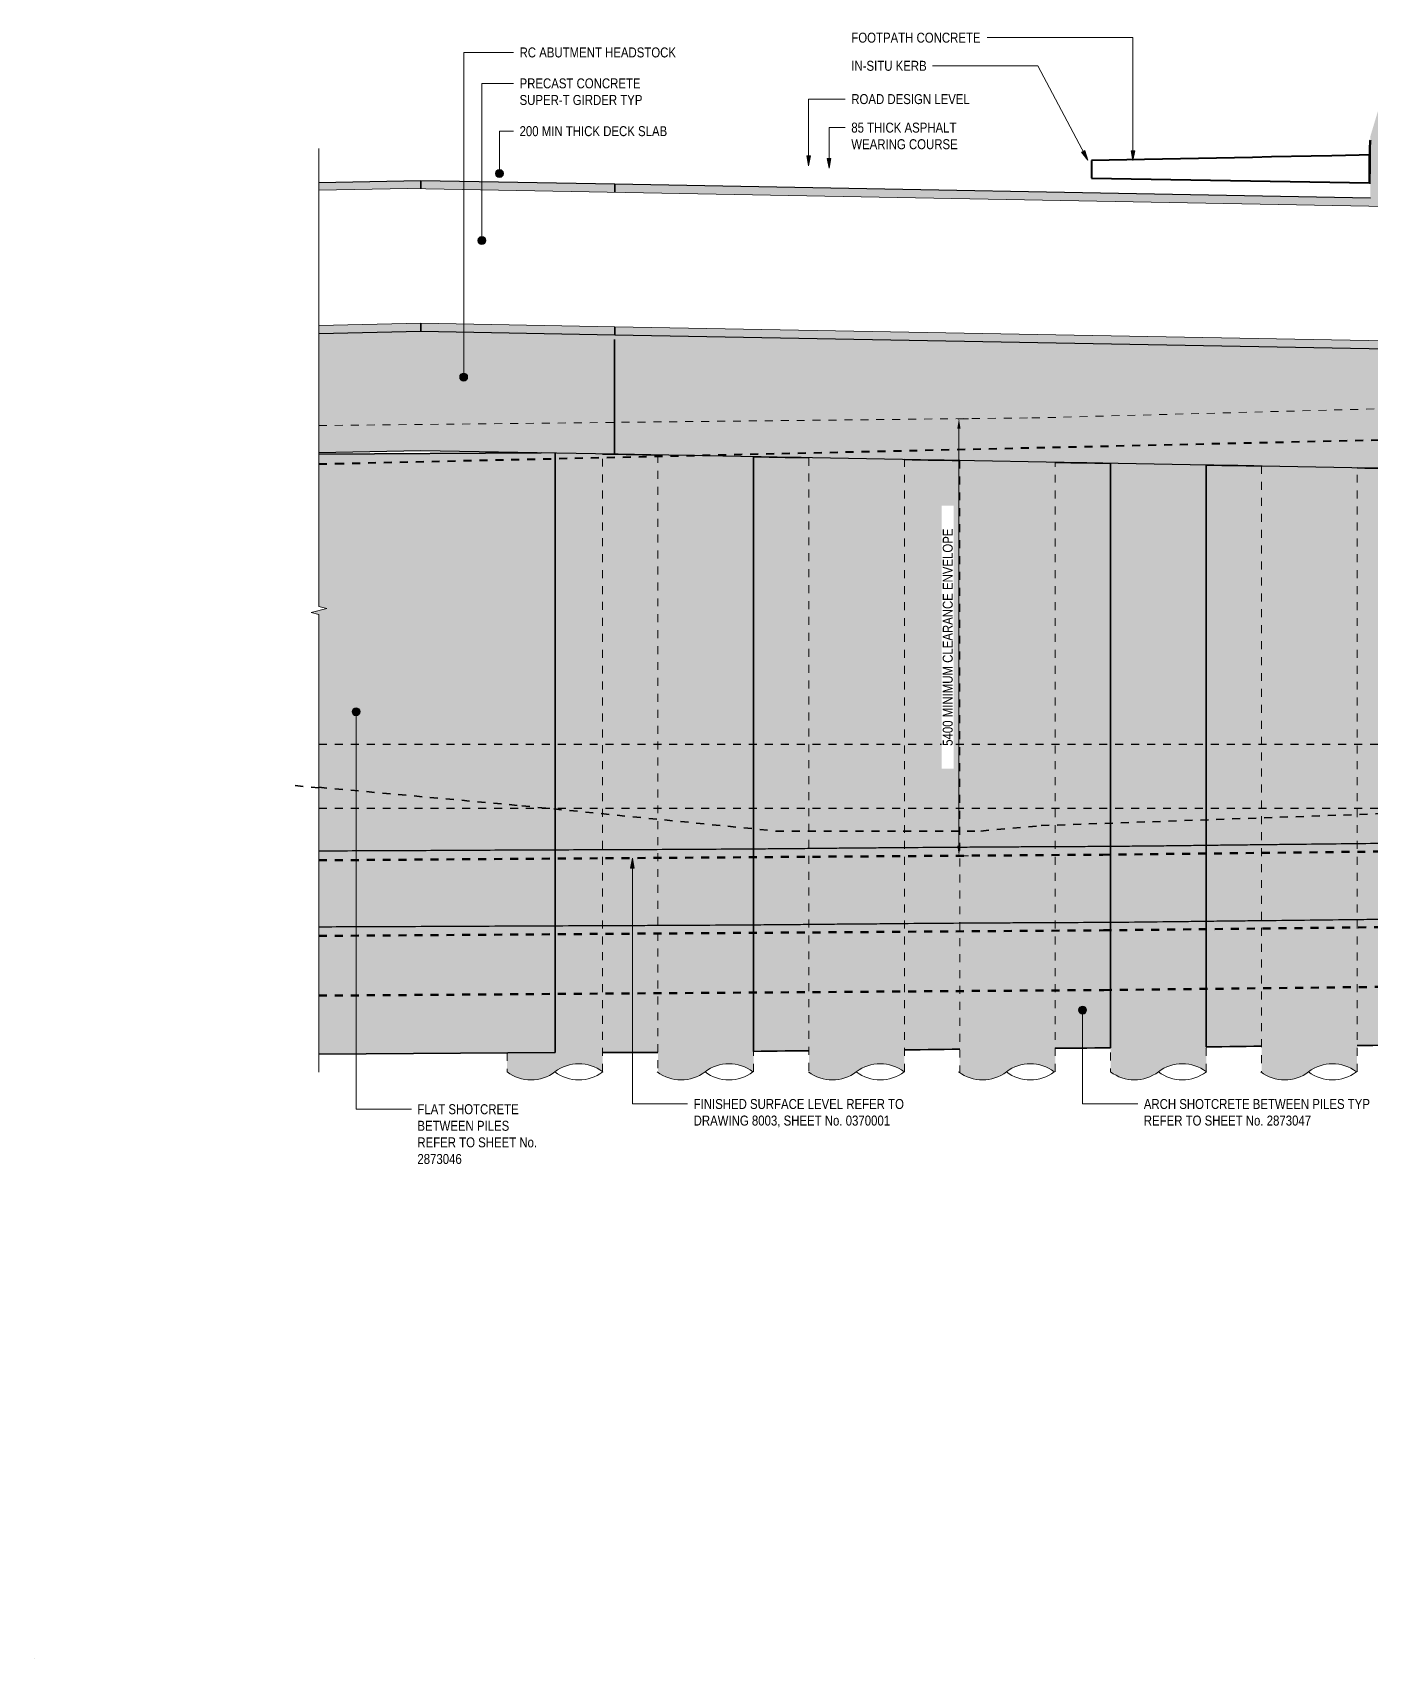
# Model space of a CAD drawing. Header units: metres. Extents: x 0.7 to 65.6, y 3.4 to 27.5.
# Drawn here: x 0.69 to 17.49, y 3.38 to 23.81 of the extents above; entities that cross this region are included whole.
import ezdxf

# ---------------------------------------------------------------- set-up
doc = ezdxf.new("R2010")
doc.units = ezdxf.units.M
for name, pattern in [('Dash dot', [0.015875, 0.00635, -0.004763, 0, -0.004763]), ('Hidden-Locality Plan', [0.0046, 0.003, -0.0016]), ('JacobsDash', [0.0045, 0.003, -0.0015])]:
    doc.linetypes.add(name, pattern=pattern)
doc.layers.get('Defpoints').update_dxf_attribs({"color": 41})
for name, color, linetype, lineweight in [('A-ANNO-DIMS', 7, 'Continuous', 9), ('A-DETL', 7, 'Continuous', 13), ('A-DETL-GENF', 7, 'Continuous', 9), ('A-FLOR', 7, 'Continuous', 50), ('A-GENM', 7, 'Continuous', 35), ('C-TOPO', 7, 'Continuous', 9), ('G-ANNO-TEXT', 7, 'Continuous', 9), ('S-BEAM', 7, 'Continuous', 50), ('S-FNDN', 7, 'Continuous', 50)]:
    doc.layers.add(name, color=color, linetype=linetype, lineweight=lineweight)
doc.styles.add('Arial Narrow', font='ARIALN.TTF', dxfattribs={"height": 0.0035})
doc.styles.add('Arial Narrow_1', font='ARIALN.TTF', dxfattribs={"height": 0.005})
doc.styles.add('Arial Narrow_2', font='ARIALN.TTF', dxfattribs={"height": 0.125})
doc.dimstyles.new('Dimension_Standard_O__mm_', dxfattribs={"dimscale": 0.3048, "dimtxt": 0.127929, "dimasz": 0.410105, "dimexe": 0.393701, "dimexo": 0.246063, "dimgap": 0.246063, "dimtad": 1, "dimdec": 0, "dimlfac": 1000, "dimzin": 0, "dimdsep": 46, "dimtxsty": 'Arial Narrow_2', "dimsah": 1, "dimcen": 0.09, "dimaunit": 1, "dimadec": 4, "dimazin": 0, "dimtfac": 1, "dimtdec": 4, "dimtix": 1, "dimtmove": 0, "dimatfit": 3, "dimfxl": 1, "dimtvp": 1, "dimtfill": 1, "dimtolj": 1, "dimtzin": 0, "dimlwd": 18, "dimlwe": 18, "dimarcsym": 2})

# ---------------------------------------------------------------- blocks, each defined once
blk = doc.blocks.new('Top of Pavement - RL A - Top of Pavement - RL A-68818558-DRG 2873024 - SECTION 2')
at = {"layer": 'A-GENM', "lineweight": 25, "true_color": 0xe8e8e8}
h = blk.add_hatch(color=254, dxfattribs=at)
h.paths.add_polyline_path([(-1105.599, 12.694), (-1105.027, 12.703), (-1105.027, 13.652), (-1105.599, 13.644), (-1105.599, 12.993)])
h.paths.add_polyline_path([(-1095.541, 13.085), (-1095.385, 13.089), (-1093.588, 13.138), (-1093.588, 13.888), (-1095.181, 13.844), (-1095.541, 13.836), (-1095.541, 13.089)])
for points in [[(-1095.541, 13.08), (-1095.38, 13.084), (-1093.931, 13.121), (-1093.588, 13.129), (-1093.588, 13.138), (-1095.541, 13.085), (-1095.541, 13.082)], [(-1095.541, 12.875), (-1095.47, 12.876), (-1094.688, 12.896), (-1093.741, 12.92), (-1093.588, 12.924), (-1093.588, 13.129), (-1095.541, 13.08), (-1095.541, 12.876)]]:
    blk.add_hatch(color=254, dxfattribs=at).paths.add_polyline_path(points)
h = blk.add_hatch(color=254, dxfattribs=at)
edge = h.paths.add_edge_path()
edge.add_line((-1105.027, 12.639), (-1105.027, 12.703))
edge.add_line((-1105.027, 12.703), (-1105.599, 12.694))
edge.add_line((-1105.599, 12.694), (-1105.599, 12.637))
edge.add_line((-1105.599, 12.637), (-1105.599, 12.631))
h.paths.add_polyline_path([(-1095.541, 12.83), (-1095.027, 12.842), (-1095.026, 12.849), (-1095.025, 12.849), (-1095.003, 12.859), (-1094.299, 12.877), (-1094.266, 12.877), (-1094.13, 12.882), (-1093.93, 12.886), (-1093.781, 12.888), (-1093.682, 12.889), (-1093.593, 12.887), (-1093.588, 12.887), (-1093.588, 12.924), (-1095.541, 12.874), (-1095.541, 12.83)])
at = {"layer": 'A-GENM', "color": 253, "lineweight": 25, "true_color": 0xa3a3a3}
for points, knots in [([(-1093.588, 13.888), (-1093.597, 13.887), (-1093.688, 13.885), (-1093.862, 13.88), (-1094.109, 13.873), (-1094.356, 13.867), (-1094.603, 13.86), (-1094.85, 13.853), (-1095.179, 13.844), (-1095.509, 13.836), (-1095.838, 13.828), (-1096.085, 13.823), (-1096.332, 13.817), (-1096.579, 13.812), (-1096.826, 13.807), (-1097.156, 13.8), (-1097.568, 13.791), (-1098.062, 13.78), (-1098.473, 13.771), (-1098.803, 13.764), (-1099.05, 13.759), (-1099.297, 13.753), (-1099.544, 13.748), (-1099.791, 13.742), (-1100.121, 13.735), (-1100.532, 13.727), (-1100.944, 13.719), (-1101.274, 13.714), (-1101.521, 13.71), (-1101.768, 13.706), (-1102.015, 13.702), (-1102.262, 13.698), (-1102.592, 13.692), (-1103.003, 13.686), (-1103.415, 13.679), (-1103.745, 13.673), (-1103.992, 13.669), (-1104.239, 13.665), (-1104.486, 13.661), (-1104.733, 13.657), (-1105.063, 13.651), (-1105.392, 13.647), (-1105.722, 13.642), (-1105.969, 13.639), (-1106.216, 13.636), (-1106.463, 13.633), (-1106.71, 13.631), (-1107.04, 13.627), (-1107.452, 13.622), (-1107.946, 13.617), (-1108.358, 13.612), (-1108.687, 13.609), (-1108.934, 13.606), (-1109.181, 13.603), (-1109.428, 13.6), (-1109.676, 13.597), (-1109.923, 13.594), (-1110.17, 13.592), (-1110.417, 13.589), (-1110.664, 13.587), (-1110.911, 13.586), (-1111.158, 13.584), (-1111.406, 13.583), (-1111.653, 13.582), (-1111.9, 13.581), (-1112.147, 13.579), (-1112.476, 13.577), (-1112.888, 13.574), (-1113.3, 13.571), (-1113.63, 13.568), (-1113.877, 13.566), (-1114.124, 13.564), (-1114.371, 13.561), (-1114.618, 13.559), (-1114.865, 13.557), (-1115.112, 13.555), (-1115.442, 13.553), (-1115.854, 13.55), (-1116.266, 13.548), (-1116.595, 13.547), (-1116.842, 13.546), (-1117.09, 13.545), (-1117.419, 13.544), (-1117.831, 13.542), (-1118.325, 13.54), (-1118.819, 13.537), (-1119.314, 13.535), (-1119.808, 13.533), (-1120.215, 13.531), (-1120.458, 13.531), (-1120.535, 13.53)], [0.2889324, 0.2889324, 0.2889324, 0.2889324, 0.2891156, 0.2908163, 0.292517, 0.2942177, 0.2959184, 0.297619, 0.2993197, 0.3027211, 0.3044218, 0.3061224, 0.3078231, 0.3095238, 0.3112245, 0.3129252, 0.3163265, 0.3197279, 0.3231293, 0.3248299, 0.3265306, 0.3282313, 0.329932, 0.3316327, 0.3333333, 0.3367347, 0.3401361, 0.3418367, 0.3435374, 0.3452381, 0.3469388, 0.3486395, 0.3503401, 0.3537415, 0.3571429, 0.3588435, 0.3605442, 0.3622449, 0.3639456, 0.3656463, 0.3673469, 0.3707483, 0.372449, 0.3741497, 0.3758503, 0.377551, 0.3792517, 0.3809524, 0.3843537, 0.3877551, 0.3911565, 0.3928571, 0.3945578, 0.3962585, 0.3979592, 0.3996599, 0.4013605, 0.4030612, 0.4047619, 0.4064626, 0.4081633, 0.4098639, 0.4115646, 0.4132653, 0.414966, 0.4166667, 0.4183673, 0.4217687, 0.4251701, 0.4268707, 0.4285714, 0.4302721, 0.4319728, 0.4336735, 0.4353741, 0.4370748, 0.4387755, 0.4421769, 0.4455782, 0.4472789, 0.4489796, 0.4506803, 0.452381, 0.4557823, 0.4591837, 0.462585, 0.4659864, 0.4693878, 0.4727891, 0.474392, 0.474392, 0.474392, 0.474392]), ([(-1096.358, 13.067), (-1096.277, 13.069), (-1096.115, 13.072), (-1095.791, 13.079), (-1095.547, 13.085), (-1095.385, 13.089)], [0.04166667, 0.04166667, 0.04166667, 0.04166667, 0.046875, 0.05208333, 0.0625, 0.0625, 0.0625, 0.0625]), ([(-1095.385, 13.089), (-1095.223, 13.093), (-1094.98, 13.099), (-1094.656, 13.109), (-1094.413, 13.115), (-1094.169, 13.122), (-1093.895, 13.129), (-1093.701, 13.134), (-1093.588, 13.138)], [0.0625, 0.0625, 0.0625, 0.0625, 0.07291667, 0.078125, 0.08333333, 0.08854167, 0.09375, 0.10099852, 0.10099852, 0.10099852, 0.10099852]), ([(-1098.064, 13.03), (-1097.819, 13.035), (-1097.413, 13.044), (-1096.925, 13.055), (-1096.601, 13.062), (-1096.439, 13.065), (-1096.358, 13.067)], [0.0051389, 0.0051389, 0.0051389, 0.0051389, 0.02083333, 0.03125, 0.03645833, 0.04166667, 0.04166667, 0.04166667, 0.04166667]), ([(-1108.158, 12.664), (-1107.969, 12.667), (-1107.684, 12.67), (-1107.305, 12.674), (-1107.02, 12.677), (-1106.736, 12.68), (-1106.452, 12.684), (-1106.167, 12.687), (-1105.788, 12.691), (-1105.409, 12.697), (-1105.029, 12.702), (-1104.84, 12.705), (-1104.745, 12.707)], [0.92857143, 0.92857143, 0.92857143, 0.92857143, 0.93452381, 0.9375, 0.94047619, 0.94345238, 0.94642857, 0.94940476, 0.95238095, 0.95833333, 0.96130952, 0.96428571, 0.96428571, 0.96428571, 0.96428571]), ([(-1104.745, 12.707), (-1104.65, 12.708), (-1104.46, 12.711), (-1104.176, 12.716), (-1103.892, 12.721), (-1103.607, 12.726), (-1103.323, 12.73), (-1102.943, 12.737), (-1102.28, 12.748), (-1101.711, 12.757), (-1101.332, 12.763)], [0.96428571, 0.96428571, 0.96428571, 0.96428571, 0.9672619, 0.9702381, 0.97321429, 0.97619048, 0.97916667, 0.98214286, 0.98809524, 1, 1, 1, 1]), ([(-1120.535, 12.58), (-1120.392, 12.581), (-1120.059, 12.582), (-1119.727, 12.583), (-1119.537, 12.584)], [0.79908141, 0.79908141, 0.79908141, 0.79908141, 0.80357143, 0.80952381, 0.80952381, 0.80952381, 0.80952381]), ([(-1119.537, 12.584), (-1119.347, 12.585), (-1118.968, 12.587), (-1118.399, 12.589), (-1117.83, 12.592), (-1117.356, 12.594), (-1116.977, 12.595), (-1116.692, 12.596), (-1116.408, 12.598), (-1116.218, 12.599), (-1116.123, 12.599)], [0.80952381, 0.80952381, 0.80952381, 0.80952381, 0.81547619, 0.82142857, 0.82738095, 0.83333333, 0.83630952, 0.83928571, 0.8422619, 0.8452381, 0.8452381, 0.8452381, 0.8452381]), ([(-1114.986, 12.606), (-1114.891, 12.607), (-1114.701, 12.608), (-1114.417, 12.611), (-1114.132, 12.614), (-1113.848, 12.616), (-1113.563, 12.618), (-1113.184, 12.622), (-1112.71, 12.626), (-1112.236, 12.629), (-1111.856, 12.631), (-1111.572, 12.633), (-1111.287, 12.634), (-1110.908, 12.636), (-1110.624, 12.637), (-1110.434, 12.639)], [0.85714286, 0.85714286, 0.85714286, 0.85714286, 0.86011905, 0.86309524, 0.86607143, 0.86904762, 0.87202381, 0.875, 0.88095238, 0.88690476, 0.88988095, 0.89285714, 0.89583333, 0.89880952, 0.9047619, 0.9047619, 0.9047619, 0.9047619]), ([(-1110.434, 12.639), (-1110.244, 12.64), (-1109.96, 12.644), (-1109.581, 12.648), (-1109.296, 12.652), (-1109.012, 12.655), (-1108.632, 12.659), (-1108.348, 12.662), (-1108.158, 12.664)], [0.9047619, 0.9047619, 0.9047619, 0.9047619, 0.91071429, 0.91369048, 0.91666667, 0.91964286, 0.92261905, 0.92857143, 0.92857143, 0.92857143, 0.92857143])]:
    blk.add_open_spline(points, degree=3, knots=knots, dxfattribs=at)
for points in [[(-1095.797, 13.074), (-1095.728, 13.076), (-1095.588, 13.079), (-1095.449, 13.082), (-1095.38, 13.084)], [(-1095.38, 13.084), (-1095.24, 13.087), (-1095.101, 13.09), (-1094.962, 13.094)], [(-1094.962, 13.094), (-1094.823, 13.098), (-1094.544, 13.105), (-1094.127, 13.116), (-1093.848, 13.123), (-1093.709, 13.126)], [(-1093.709, 13.126), (-1093.669, 13.127), (-1093.628, 13.128), (-1093.588, 13.129)], [(-1100.322, 12.846), (-1100.21, 12.856), (-1100.098, 12.866), (-1099.985, 12.876)], [(-1099.985, 12.876), (-1099.873, 12.885), (-1099.761, 12.895), (-1099.649, 12.905)], [(-1099.649, 12.905), (-1099.537, 12.915), (-1099.313, 12.935), (-1098.976, 12.965), (-1098.64, 12.995), (-1098.416, 13.015), (-1098.304, 13.025)], [(-1098.304, 13.025), (-1098.186, 13.027), (-1098.068, 13.03), (-1097.95, 13.032)], [(-1098.304, 13.025), (-1098.237, 13.026), (-1098.17, 13.028), (-1098.104, 13.029)], [(-1097.886, 13.033), (-1097.854, 13.034), (-1097.823, 13.034), (-1097.791, 13.035)], [(-1097.781, 13.035), (-1097.677, 13.037), (-1097.573, 13.039), (-1097.468, 13.041)], [(-1097.468, 13.041), (-1097.329, 13.044), (-1097.05, 13.05), (-1096.633, 13.058), (-1096.354, 13.064), (-1096.215, 13.066)], [(-1096.215, 13.066), (-1096.076, 13.069), (-1095.936, 13.072), (-1095.797, 13.074)], [(-1095.47, 12.876), (-1095.61, 12.873), (-1095.75, 12.87), (-1095.889, 12.867)], [(-1095.052, 12.886), (-1095.191, 12.883), (-1095.331, 12.879), (-1095.47, 12.876)], [(-1093.796, 12.919), (-1093.936, 12.915), (-1094.215, 12.908), (-1094.633, 12.897), (-1094.912, 12.89), (-1095.052, 12.886)], [(-1093.588, 12.924), (-1093.657, 12.922), (-1093.727, 12.921), (-1093.796, 12.919)], [(-1101.332, 12.763), (-1101.219, 12.772), (-1101.107, 12.781), (-1100.995, 12.79)], [(-1100.913, 12.769), (-1101.052, 12.767), (-1101.192, 12.765), (-1101.332, 12.763)], [(-1100.995, 12.79), (-1100.883, 12.799), (-1100.771, 12.808), (-1100.658, 12.818)], [(-1100.494, 12.776), (-1100.634, 12.774), (-1100.773, 12.771), (-1100.913, 12.769)], [(-1100.658, 12.818), (-1100.546, 12.827), (-1100.434, 12.837), (-1100.322, 12.846)], [(-1100.075, 12.784), (-1100.215, 12.781), (-1100.355, 12.779), (-1100.494, 12.776)], [(-1099.657, 12.792), (-1099.796, 12.789), (-1099.936, 12.787), (-1100.075, 12.784)], [(-1099.238, 12.801), (-1099.378, 12.798), (-1099.517, 12.795), (-1099.657, 12.792)], [(-1097.982, 12.826), (-1098.122, 12.823), (-1098.401, 12.817), (-1098.82, 12.809), (-1099.099, 12.803), (-1099.238, 12.801)], [(-1097.564, 12.834), (-1097.703, 12.831), (-1097.843, 12.828), (-1097.982, 12.826)], [(-1097.145, 12.842), (-1097.285, 12.84), (-1097.424, 12.837), (-1097.564, 12.834)], [(-1095.889, 12.867), (-1096.029, 12.864), (-1096.308, 12.859), (-1096.726, 12.851), (-1097.005, 12.845), (-1097.145, 12.842)], [(-1116.123, 12.599), (-1115.934, 12.6), (-1115.554, 12.602), (-1115.175, 12.605), (-1114.986, 12.606)]]:
    blk.add_open_spline(points, degree=3, dxfattribs=at)
blk = doc.blocks.new('T2DPAA-T2D-C3S-RS-M3D-100334_rvt-1-DRG 2873024 - SECTION 2')
at = {"layer": 'A-GENM', "color": 253, "lineweight": 25, "true_color": 0xa3a3a3}
blk.add_blockref('Top of Pavement - RL A - Top of Pavement - RL A-68818558-DRG 2873024 - SECTION 2', (0, 0), dxfattribs=at)
blk = doc.blocks.new('01_SFO_FRP_Pile_CastInPlace_CS_BR08 - CAST-IN-PLACE PILE - 1200-9305886-DRG 2873024 - SECTION 2')
at = {"layer": 'S-FNDN', "linetype": 'JacobsDash', "lineweight": 18, "true_color": 0xc0c0c0}
h = blk.add_hatch(color=9, dxfattribs=at)
h.paths.add_polyline_path([(-1117.908, 10.659), (-1117.836, 10.659), (-1117.766, 10.669), (-1117.727, 10.68), (-1117.727, 11), (-1118.173, 10.997), (-1118.173, 10.758), (-1118.172, 10.758), (-1118.112, 10.719), (-1118.047, 10.689), (-1117.979, 10.669), (-1117.924, 10.661)])
h.paths.add_polyline_path([(-1118.173, 18.529), (-1117.744, 18.532), (-1118.173, 18.54), (-1118.173, 18.533)])
blk.add_hatch(color=9, dxfattribs=at).paths.add_polyline_path([(-1117.727, 10.68), (-1117.697, 10.689), (-1117.632, 10.719), (-1117.512, 10.797), (-1117.447, 10.827), (-1117.379, 10.847), (-1117.308, 10.857), (-1117.236, 10.857), (-1117.166, 10.847), (-1117.097, 10.827), (-1117.032, 10.797), (-1116.973, 10.759), (-1116.973, 18.518), (-1117.57, 18.529), (-1117.57, 11.001), (-1117.727, 11), (-1117.727, 10.689)])
at = {"layer": 'S-FNDN', "linetype": 'JacobsDash', "lineweight": 18}
for p, q in [((-1118.173, 18.54), (-1118.173, 18.529)), ((-1116.973, 10.759), (-1116.973, 18.518)), ((-1118.173, 10.997), (-1118.173, 10.758))]:
    blk.add_line(p, q, dxfattribs=at)
blk = doc.blocks.new('01_SFO_FRP_Pile_CastInPlace_CS_BR08 - CAST-IN-PLACE PILE - 1200-8642087-DRG 2873024 - SECTION 2')
at = {"layer": 'S-FNDN', "linetype": 'JacobsDash', "lineweight": 18, "true_color": 0xc0c0c0}
for points in [[(-1115.951, 10.659), (-1115.879, 10.67), (-1115.832, 10.683), (-1115.832, 18.497), (-1116.278, 18.505), (-1116.278, 10.752), (-1116.227, 10.719), (-1116.162, 10.689), (-1116.094, 10.669), (-1116.023, 10.659), (-1115.957, 10.659)], [(-1115.832, 10.683), (-1115.812, 10.689), (-1115.747, 10.719), (-1115.627, 10.797), (-1115.562, 10.827), (-1115.494, 10.847), (-1115.423, 10.857), (-1115.351, 10.857), (-1115.281, 10.847), (-1115.212, 10.827), (-1115.147, 10.797), (-1115.087, 10.758), (-1115.078, 10.758), (-1115.078, 18.483), (-1115.832, 18.497), (-1115.832, 10.689)]]:
    blk.add_hatch(color=9, dxfattribs=at).paths.add_polyline_path(points)
at = {"layer": 'S-FNDN', "linetype": 'JacobsDash', "lineweight": 18}
for p, q in [((-1116.278, 18.505), (-1116.278, 10.752)), ((-1115.078, 10.758), (-1115.078, 18.483))]:
    blk.add_line(p, q, dxfattribs=at)
blk = doc.blocks.new('01_SFO_FRP_Pile_CastInPlace_CS_BR08 - CAST-IN-PLACE PILE - 1200-8642141-DRG 2873024 - SECTION 2')
at = {"layer": 'S-FNDN', "linetype": 'JacobsDash', "lineweight": 18, "true_color": 0xc0c0c0}
for points in [[(-1114.094, 10.659), (-1114.051, 10.659), (-1113.981, 10.669), (-1113.937, 10.682), (-1113.937, 18.462), (-1114.383, 18.47), (-1114.383, 10.755), (-1114.327, 10.719), (-1114.262, 10.689), (-1114.194, 10.669), (-1114.123, 10.659)], [(-1113.937, 10.682), (-1113.912, 10.689), (-1113.847, 10.719), (-1113.727, 10.797), (-1113.662, 10.827), (-1113.594, 10.847), (-1113.52, 10.857), (-1113.451, 10.857), (-1113.379, 10.846), (-1113.312, 10.827), (-1113.247, 10.797), (-1113.187, 10.758), (-1113.183, 10.758), (-1113.183, 18.449), (-1113.937, 18.462), (-1113.937, 10.689)]]:
    blk.add_hatch(color=9, dxfattribs=at).paths.add_polyline_path(points)
at = {"layer": 'S-FNDN', "linetype": 'JacobsDash', "lineweight": 18}
for p, q in [((-1114.383, 18.471), (-1114.383, 10.755)), ((-1113.183, 10.758), (-1113.183, 18.449))]:
    blk.add_line(p, q, dxfattribs=at)
blk = doc.blocks.new('01_SFO_FRP_Pile_CastInPlace_CS_BR08 - CAST-IN-PLACE PILE - 1200-8642185-DRG 2873024 - SECTION 2')
at = {"layer": 'S-FNDN', "linetype": 'JacobsDash', "lineweight": 18, "true_color": 0xc0c0c0}
for points in [[(-1112.167, 10.659), (-1112.166, 10.659), (-1112.096, 10.669), (-1112.042, 10.685), (-1112.042, 18.428), (-1112.488, 18.436), (-1112.488, 10.749), (-1112.442, 10.719), (-1112.377, 10.689), (-1112.305, 10.669), (-1112.238, 10.659), (-1112.199, 10.659)], [(-1112.042, 10.685), (-1112.027, 10.689), (-1111.962, 10.719), (-1111.842, 10.797), (-1111.777, 10.827), (-1111.709, 10.847), (-1111.638, 10.857), (-1111.566, 10.857), (-1111.496, 10.847), (-1111.425, 10.826), (-1111.359, 10.795), (-1111.302, 10.758), (-1111.288, 10.758), (-1111.288, 18.414), (-1112.042, 18.428), (-1112.042, 10.689)]]:
    blk.add_hatch(color=9, dxfattribs=at).paths.add_polyline_path(points)
at = {"layer": 'S-FNDN', "linetype": 'JacobsDash', "lineweight": 18}
for p, q in [((-1112.488, 18.436), (-1112.488, 10.749)), ((-1111.288, 10.758), (-1111.288, 18.414))]:
    blk.add_line(p, q, dxfattribs=at)
blk = doc.blocks.new('01_SFO_FRP_Pile_CastInPlace_CS_BR08 - CAST-IN-PLACE PILE - 1200-8642223-DRG 2873024 - SECTION 2')
at = {"layer": 'S-FNDN', "linetype": 'JacobsDash', "lineweight": 18, "true_color": 0xc0c0c0}
for points in [[(-1110.33, 10.658), (-1110.258, 10.658), (-1110.187, 10.669), (-1110.147, 10.681), (-1110.147, 18.393), (-1110.593, 18.401), (-1110.593, 10.756), (-1110.532, 10.718), (-1110.467, 10.688), (-1110.401, 10.669), (-1110.345, 10.661)], [(-1110.147, 10.681), (-1110.118, 10.689), (-1110.053, 10.719), (-1109.933, 10.797), (-1109.868, 10.827), (-1109.799, 10.847), (-1109.728, 10.858), (-1109.656, 10.858), (-1109.585, 10.847), (-1109.516, 10.827), (-1109.451, 10.797), (-1109.393, 10.76), (-1109.393, 18.379), (-1110.147, 18.393), (-1110.147, 10.689)]]:
    blk.add_hatch(color=9, dxfattribs=at).paths.add_polyline_path(points)
at = {"layer": 'S-FNDN', "linetype": 'JacobsDash', "lineweight": 18}
for p, q in [((-1110.593, 18.401), (-1110.593, 10.757)), ((-1109.393, 10.76), (-1109.393, 18.379))]:
    blk.add_line(p, q, dxfattribs=at)
blk = doc.blocks.new('01_SFO_FRP_Pile_CastInPlace_CS_BR08 - CAST-IN-PLACE PILE - 1200-8642276-DRG 2873024 - SECTION 2')
at = {"layer": 'S-FNDN', "linetype": 'JacobsDash', "lineweight": 18, "true_color": 0xc0c0c0}
for points in [[(-1108.443, 10.659), (-1108.371, 10.659), (-1108.301, 10.669), (-1108.252, 10.683), (-1108.252, 18.359), (-1108.698, 18.366), (-1108.698, 10.752), (-1108.647, 10.719), (-1108.582, 10.689), (-1108.514, 10.669), (-1108.45, 10.66)], [(-1108.252, 10.683), (-1108.232, 10.689), (-1108.167, 10.719), (-1108.047, 10.797), (-1107.982, 10.827), (-1107.914, 10.847), (-1107.843, 10.857), (-1107.771, 10.857), (-1107.701, 10.847), (-1107.632, 10.827), (-1107.567, 10.797), (-1107.507, 10.758), (-1107.498, 10.758), (-1107.498, 18.345), (-1108.252, 18.359), (-1108.252, 10.689)]]:
    blk.add_hatch(color=9, dxfattribs=at).paths.add_polyline_path(points)
at = {"layer": 'S-FNDN', "linetype": 'JacobsDash', "lineweight": 18}
for p, q in [((-1108.698, 18.367), (-1108.698, 10.752)), ((-1107.498, 10.758), (-1107.498, 18.345))]:
    blk.add_line(p, q, dxfattribs=at)
blk = doc.blocks.new('20_SFR_WSC_ShotcreteWall_Flat_Datum - FlatWall_PileSize_1200-9242313-DRG 2873024 - SECTION 2')
at = {"layer": 'A-GENM', "true_color": 0x9ab29e}
blk.add_hatch(color=253, dxfattribs=at).paths.add_polyline_path([(-1120.535, 10.979), (-1117.57, 11.001), (-1117.57, 18.529), (-1117.744, 18.532), (-1120.535, 18.515), (-1120.535, 16.604), (-1120.435, 16.579), (-1120.635, 16.529), (-1120.535, 16.504), (-1120.535, 12.578)])
at = {"layer": 'A-GENM', "color": 252, "true_color": 0x888888}
for p, q in [((-1117.744, 18.532), (-1120.535, 18.515)), ((-1117.57, 11.001), (-1117.57, 18.529)), ((-1120.535, 10.979), (-1117.57, 11.001))]:
    blk.add_line(p, q, dxfattribs=at)
blk = doc.blocks.new('20_SFR_WSC_ShotcreteWall_ArchFlatBack_Datum - ArchWall_PileSize_1200-8656571-DRG 2873024 - SECTION 2')
at = {"layer": 'A-GENM', "true_color": 0x9ab29e}
for points in [[(-1115.078, 11.015), (-1114.383, 11.023), (-1114.383, 18.47), (-1115.078, 18.483), (-1115.078, 11.067)], [(-1115.078, 11.015), (-1115.078, 11.015), (-1115.078, 11.015)]]:
    blk.add_hatch(color=253, dxfattribs=at).paths.add_polyline_path(points)
at = {"layer": 'A-GENM', "color": 252, "true_color": 0x888888}
blk.add_line((-1115.078, 18.483), (-1115.078, 11.015), dxfattribs=at)
at = {"layer": 'A-GENM', "color": 252, "true_color": 0x888888, "flags": 128}
for points in [[(-1114.383, 18.47), (-1114.478, 18.472), (-1114.577, 18.474), (-1114.679, 18.475), (-1114.78, 18.477), (-1114.881, 18.479), (-1114.981, 18.481), (-1115.078, 18.483)], [(-1115.078, 11.015), (-1114.981, 11.016), (-1114.881, 11.017), (-1114.78, 11.018), (-1114.679, 11.02), (-1114.577, 11.021), (-1114.478, 11.022), (-1114.383, 11.023)]]:
    blk.add_lwpolyline(points, dxfattribs=at)
blk = doc.blocks.new('20_SFR_WSC_ShotcreteWall_ArchFlatBack_Datum - ArchWall_PileSize_1200-8656659-DRG 2873024 - SECTION 2')
at = {"layer": 'A-GENM', "true_color": 0x9ab29e}
blk.add_hatch(color=253, dxfattribs=at).paths.add_polyline_path([(-1113.183, 11.034), (-1112.488, 11.042), (-1112.488, 18.435), (-1113.183, 18.448), (-1113.183, 11.035)])
at = {"layer": 'A-GENM', "color": 252, "true_color": 0x888888, "flags": 128}
for points in [[(-1112.488, 18.435), (-1112.583, 18.437), (-1112.683, 18.439), (-1112.784, 18.44), (-1112.886, 18.442), (-1112.987, 18.444), (-1113.086, 18.446), (-1113.183, 18.448)], [(-1113.183, 11.034), (-1113.086, 11.035), (-1112.987, 11.036), (-1112.886, 11.037), (-1112.784, 11.039), (-1112.683, 11.04), (-1112.583, 11.041), (-1112.488, 11.042)]]:
    blk.add_lwpolyline(points, dxfattribs=at)
blk = doc.blocks.new('20_SFR_WSC_ShotcreteWall_ArchFlatBack_Datum - ArchWall_PileSize_1200-8656711-DRG 2873024 - SECTION 2')
at = {"layer": 'A-GENM', "true_color": 0x9ab29e}
for points in [[(-1111.288, 11.054), (-1110.593, 11.06), (-1110.593, 18.4), (-1111.288, 18.412), (-1111.288, 11.055)], [(-1110.593, 11.06), (-1110.593, 11.06), (-1110.593, 11.57)]]:
    blk.add_hatch(color=253, dxfattribs=at).paths.add_polyline_path(points)
at = {"layer": 'A-GENM', "color": 252, "true_color": 0x888888}
blk.add_line((-1110.593, 11.06), (-1110.593, 18.4), dxfattribs=at)
at = {"layer": 'A-GENM', "color": 252, "true_color": 0x888888, "flags": 128}
for points in [[(-1110.593, 18.4), (-1110.69, 18.402), (-1110.79, 18.403), (-1110.891, 18.405), (-1110.992, 18.407), (-1111.094, 18.409), (-1111.193, 18.41), (-1111.288, 18.412)], [(-1111.288, 11.054), (-1111.193, 11.055), (-1111.094, 11.056), (-1110.992, 11.056), (-1110.891, 11.057), (-1110.79, 11.058), (-1110.69, 11.059), (-1110.593, 11.06)]]:
    blk.add_lwpolyline(points, dxfattribs=at)
blk = doc.blocks.new('20_SFR_WSC_ShotcreteWall_ArchFlatBack_Datum - ArchWall_PileSize_1200-8656794-DRG 2873024 - SECTION 2')
at = {"layer": 'A-GENM', "true_color": 0x9ab29e}
for points in [[(-1109.393, 11.071), (-1108.698, 11.079), (-1108.698, 18.366), (-1109.393, 18.379), (-1109.393, 11.57)], [(-1109.393, 11.071), (-1109.393, 11.071), (-1109.393, 11.071)]]:
    blk.add_hatch(color=253, dxfattribs=at).paths.add_polyline_path(points)
at = {"layer": 'A-GENM', "color": 252, "true_color": 0x888888}
blk.add_line((-1109.393, 18.379), (-1109.393, 11.071), dxfattribs=at)
at = {"layer": 'A-GENM', "color": 252, "true_color": 0x888888, "flags": 128}
for points in [[(-1108.698, 18.366), (-1108.793, 18.368), (-1108.892, 18.37), (-1108.994, 18.372), (-1109.095, 18.373), (-1109.196, 18.375), (-1109.296, 18.377), (-1109.393, 18.379)], [(-1109.393, 11.071), (-1109.296, 11.072), (-1109.196, 11.073), (-1109.095, 11.074), (-1108.994, 11.075), (-1108.892, 11.077), (-1108.793, 11.078), (-1108.698, 11.079)]]:
    blk.add_lwpolyline(points, dxfattribs=at)
blk = doc.blocks.new('20_SFR_WSC_ShotcreteWall_ArchFlatBack_Datum - ArchWall_PileSize_1200-8656876-DRG 2873024 - SECTION 2')
at = {"layer": 'A-GENM', "true_color": 0x9ab29e}
blk.add_hatch(color=253, dxfattribs=at).paths.add_polyline_path([(-1107.498, 11.087), (-1106.798, 11.096), (-1106.798, 18.331), (-1107.498, 18.344), (-1107.498, 11.088)])
at = {"layer": 'A-GENM', "color": 252, "true_color": 0x888888, "flags": 128}
for points in [[(-1106.798, 18.331), (-1106.896, 18.333), (-1106.996, 18.335), (-1107.097, 18.337), (-1107.199, 18.338), (-1107.301, 18.34), (-1107.401, 18.342), (-1107.498, 18.344)], [(-1107.498, 11.087), (-1107.401, 11.088), (-1107.301, 11.09), (-1107.199, 11.091), (-1107.097, 11.092), (-1106.996, 11.094), (-1106.896, 11.095), (-1106.798, 11.096)]]:
    blk.add_lwpolyline(points, dxfattribs=at)
blk = doc.blocks.new('CS_DET_Pile-Column_BreakLine - Tubular BreakLine-5442962-DRG 2873024 - SECTION 2')
at = {"layer": 'A-DETL-GENF', "lineweight": 18}
for centre, start, end in [((-1117.272, 10.361), 52.9573, 127.0427), ((-1117.872, 11.155), 232.9573, 307.0427), ((-1117.272, 11.155), 232.9573, 307.0427)]:
    blk.add_arc(centre, 0.498, start, end, dxfattribs=at)
blk = doc.blocks.new('CS_DET_Pile-Column_BreakLine - Tubular BreakLine-8151710-DRG 2873024 - SECTION 2')
at = {"layer": 'A-DETL-GENF', "lineweight": 18}
for centre, start, end in [((-1109.692, 10.359), 52.9573, 127.0427), ((-1110.294, 11.157), 232.9573, 307.0427), ((-1109.692, 11.157), 232.9573, 307.0427)]:
    blk.add_arc(centre, 0.5, start, end, dxfattribs=at)
blk = doc.blocks.new('BREAK LINE - INPUT VIEW SCALE_R13 - Std Break-8848165-DRG 2873024 - SECTION 2')
at = {"layer": 'A-DETL-GENF'}
for p, q in [((-1120.535, 16.604), (-1120.535, 22.354)), ((-1120.635, 16.529), (-1120.435, 16.579)), ((-1120.435, 16.579), (-1120.535, 16.604)), ((-1120.535, 16.504), (-1120.635, 16.529)), ((-1120.535, 10.754), (-1120.535, 16.504))]:
    blk.add_line(p, q, dxfattribs=at)
blk = doc.blocks.new('DIMBLOCK1-DRG 2873024 - SECTION 2')
at = {"layer": 'A-ANNO-DIMS', "color": 0, "lineweight": 18, "transparency": 16777216}
for p, q in [((12.312, 18.961), (12.446, 18.961)), ((12.326, 13.597), (12.326, 18.836)), ((12.379, 13.472), (12.446, 13.472))]:
    blk.add_line(p, q, dxfattribs=at)
at = {"layer": 'A-ANNO-DIMS', "color": 0, "transparency": 16777216}
for points in [[(12.305, 18.836), (12.346, 18.836), (12.326, 18.961)], [(12.305, 13.597), (12.346, 13.597), (12.326, 13.472)]]:
    blk.add_solid(points, dxfattribs=at)
at = {"layer": 'Defpoints', "color": 0, "transparency": 16777216}
for p in [(12.237, 18.961), (12.326, 18.961), (12.304, 13.472)]:
    blk.add_point(p, dxfattribs=at)
at = {"layer": 'A-ANNO-DIMS', "color": 0, "lineweight": 18, "transparency": 16777216, "insert": (12.186, 16.217), "char_height": 0.125, "width": 3.27985, "attachment_point": 5, "rotation": 90, "style": 'Arial Narrow_2', "bg_fill": 3, "box_fill_scale": 1.1, "bg_fill_color": 256, "bg_fill_true_color": 13158600, "bg_fill_transparency": 0}
blk.add_mtext('\\A1;5400 MINIMUM CLEARANCE ENVELOPE', dxfattribs=at)

msp = doc.modelspace()

# ---------------------------------------------------------------- hatches: boundary and pattern name
at = {"layer": 'A-DETL-GENF', "true_color": 0xc0c0c0}
msp.add_hatch(color=9, dxfattribs=at).paths.add_polyline_path([(19.8085, 21.596), (19.8126, 21.596), (19.8126, 21.876), (19.8085, 21.876), (19.8085, 23.6445), (17.8651, 23.6362), (17.8269, 23.6183), (17.4939, 22.5118), (17.4939, 21.6398), (18.828, 21.6069), (19.4201, 21.596), (19.8003, 21.596)])
at = {"layer": 'A-GENM', "lineweight": 5, "true_color": 0x9ab29e}
msp.add_hatch(color=253, dxfattribs=at).paths.add_polyline_path([(8.5461, 11.0023), (8.5461, 18.505), (7.8507, 18.5177), (7.8507, 11.0025), (8.4964, 11.0023)])
at = {"layer": 'G-ANNO-TEXT'}
for points in [[(13.9443, 22.2089), (13.9053, 22.3297), (13.8663, 22.309)], [(14.5111, 22.2026), (14.5331, 22.3276), (14.489, 22.3276)], [(10.4379, 22.1393), (10.46, 22.2643), (10.4159, 22.2643)], [(10.6941, 22.1061), (10.7162, 22.2311), (10.6721, 22.2311)], [(8.2247, 13.4413), (8.2027, 13.3163), (8.2468, 13.3163)]]:
    msp.add_hatch(color=256, dxfattribs=at).paths.add_polyline_path(points)
h = msp.add_hatch(color=256, dxfattribs=at)
edge = h.paths.add_edge_path()
edge.add_arc((6.5557, 22.0409), 0.05, 0, 360)
h = msp.add_hatch(color=256, dxfattribs=at)
edge = h.paths.add_edge_path()
edge.add_arc((6.3346, 21.1993), 0.05, 0, 360)
h = msp.add_hatch(color=256, dxfattribs=at)
edge = h.paths.add_edge_path()
edge.add_arc((6.106, 19.484), 0.05, 0, 360)
h = msp.add_hatch(color=256, dxfattribs=at)
edge = h.paths.add_edge_path()
edge.add_arc((4.7552, 15.2805), 0.05, 0, 360)
h = msp.add_hatch(color=256, dxfattribs=at)
edge = h.paths.add_edge_path()
edge.add_arc((13.8783, 11.5338), 0.05, 0, 360)
at = {"layer": 'S-BEAM', "lineweight": 5, "true_color": 0xc0c0c0}
h = msp.add_hatch(color=9, dxfattribs=at)
h.paths.add_polyline_path([(4.2888, 20.0323), (5.5685, 20.0598), (5.5685, 20.1598), (4.2888, 20.1323), (4.2888, 20.0598)])
h.paths.add_polyline_path([(4.2888, 21.8306), (5.4158, 21.8518), (5.5685, 21.849), (5.5685, 21.9502), (4.2888, 21.9228), (4.2888, 21.852)])
h = msp.add_hatch(color=9, dxfattribs=at)
h.paths.add_polyline_path([(8.0037, 20.0154), (8.0037, 20.0154), (8.0037, 20.1154), (5.5699, 20.1598), (5.5699, 20.0598), (8.0027, 20.0154)])
h.paths.add_polyline_path([(8.0037, 21.8045), (8.0037, 21.9057), (5.5699, 21.9501), (5.5699, 21.849), (8.0037, 21.8045)])
h = msp.add_hatch(color=9, dxfattribs=at)
h.paths.add_polyline_path([(19.7805, 19.8003), (19.7804, 21.596), (19.5519, 21.596), (19.5519, 21.5936), (19.6814, 21.5913), (19.6814, 19.9021), (8.0037, 20.1153), (8.0037, 20.0154), (19.78, 19.8003)])
h.paths.add_polyline_path([(18.7913, 21.6075), (17.4939, 21.6398), (17.4939, 21.7324), (8.0037, 21.9057), (8.0037, 21.8045), (17.8651, 21.6244)])
for points in [[(4.2888, 18.532), (5.5685, 18.5595), (5.5685, 20.0598), (4.2888, 20.0323), (4.2888, 18.533)], [(8.0037, 18.5151), (8.0037, 20.0154), (5.5699, 20.0598), (5.5699, 18.5595), (8.0027, 18.5151)], [(19.781, 18.3), (19.781, 19.8003), (8.0037, 20.0154), (8.0037, 18.5151), (19.7805, 18.3)]]:
    msp.add_hatch(color=9, dxfattribs=at).paths.add_polyline_path(points)

# ---------------------------------------------------------------- linework, layer by layer
at = {"layer": 'A-DETL', "lineweight": 9}
for p, q in [((5.4047, 21.852), (4.2888, 21.8306)), ((19.6814, 21.5913), (5.4047, 21.852)), ((4.2888, 20.1323), (5.569, 20.1598)), ((5.569, 20.1598), (8.0055, 20.1153)), ((8.0055, 20.1153), (19.6814, 19.9021))]:
    msp.add_line(p, q, dxfattribs=at)
at = {"layer": 'A-DETL', "color": 9, "lineweight": 35, "true_color": 0xc0c0c0}
msp.add_line((8.0017, 19.9549), (8.0017, 18.5152), dxfattribs=at)
at = {"layer": 'A-DETL', "linetype": 'JacobsDash', "lineweight": 18}
for p, q in [((13.2412, 18.9704), (31.2362, 19.4465)), ((4.2888, 18.875), (13.3261, 18.9719))]:
    msp.add_line(p, q, dxfattribs=at)
at = {"layer": 'A-DETL', "color": 3, "linetype": 'Hidden-Locality Plan', "lineweight": 40, "true_color": 0x00ff00}
for p, q in [((4.5048, 18.3978), (31.2362, 19.0058)), ((4.2888, 18.393), (4.5048, 18.3978))]:
    msp.add_line(p, q, dxfattribs=at)
at = {"layer": 'A-DETL', "color": 17, "linetype": 'Dash dot', "lineweight": 25, "true_color": 0x804040}
msp.add_line((4.2888, 14.8723), (31.2362, 14.8723), dxfattribs=at)
at = {"layer": 'A-DETL', "color": 150, "linetype": 'JacobsDash', "lineweight": 35, "true_color": 0x0080ff}
for p, q in [((4.2888, 14.3236), (3.9841, 14.3543)), ((4.2888, 14.3313), (6.8383, 14.0993)), ((13.3594, 13.8507), (31.2362, 14.475)), ((6.8383, 14.0993), (10.0275, 13.7823)), ((10.0275, 13.7823), (12.6025, 13.7823)), ((12.6025, 13.7823), (13.3594, 13.8507))]:
    msp.add_line(p, q, dxfattribs=at)
at = {"layer": 'A-DETL', "color": 53, "linetype": 'Dash dot', "lineweight": 25, "true_color": 0xc8c33c}
msp.add_line((4.2888, 14.0713), (31.2362, 14.0713), dxfattribs=at)
at = {"layer": 'A-DETL', "linetype": 'JacobsDash', "lineweight": 50}
for p, q in [((14.1295, 13.485), (19.7481, 13.549)), ((4.2888, 13.4147), (14.1335, 13.4851)), ((4.2888, 12.4647), (14.1403, 12.5351)), ((14.1403, 12.5351), (24.6785, 12.6551)), ((14.1473, 11.7851), (25.0737, 11.9095)), ((4.2888, 11.7146), (14.1473, 11.7851))]:
    msp.add_line(p, q, dxfattribs=at)
at = {"layer": 'A-FLOR'}
msp.add_line((17.4829, 21.9246), (17.4939, 21.9244), dxfattribs=at)
at = {"layer": 'A-FLOR', "flags": 128}
msp.add_lwpolyline([(17.4884, 22.4385), (17.4876, 22.3651), (17.4868, 22.2917), (17.486, 22.2183), (17.4852, 22.1448), (17.4844, 22.0714), (17.4836, 21.998), (17.4829, 21.9246)], dxfattribs=at)
at = {"layer": 'A-FLOR'}
msp.add_open_spline([(17.4939, 22.46), (17.492, 22.4528), (17.4902, 22.4457), (17.4884, 22.4385)], degree=3, dxfattribs=at)
at = {"layer": 'A-GENM', "color": 252, "true_color": 0x888888}
msp.add_line((7.8507, 11.0025), (8.5462, 11.0023), dxfattribs=at)
at = {"layer": 'A-GENM', "color": 252, "true_color": 0x888888, "flags": 128}
msp.add_lwpolyline([(8.5462, 18.505), (8.4511, 18.5067), (8.3513, 18.5085), (8.2498, 18.5104), (8.1479, 18.5123), (8.0464, 18.5141), (7.9466, 18.5159), (7.8507, 18.5177)], dxfattribs=at)
at = {"layer": 'C-TOPO', "lineweight": 40}
for p, q in [((17.4825, 22.276), (17.3526, 22.2724)), ((17.4825, 21.9246), (17.4825, 22.276)), ((14.6583, 22.2156), (13.9892, 22.2027)), ((13.9892, 22.2027), (13.9892, 21.9834)), ((16.011, 22.2412), (14.6583, 22.2156)), ((16.2501, 22.2494), (16.011, 22.2412)), ((16.7489, 22.257), (16.2501, 22.2494)), ((17.0087, 22.2638), (16.7489, 22.257)), ((17.3526, 22.2724), (17.0087, 22.2638)), ((13.9892, 21.9834), (17.4825, 21.9246))]:
    msp.add_line(p, q, dxfattribs=at)
at = {"layer": 'C-TOPO'}
for p, q in [((17.4825, 22.276), (17.4865, 22.2761)), ((13.9892, 22.2027), (14.0248, 22.2045)), ((14.0248, 22.2045), (14.1222, 22.2086))]:
    msp.add_line(p, q, dxfattribs=at)
at = {"layer": 'G-ANNO-TEXT'}
for p, q in [((12.6831, 23.7472), (12.6796, 23.7472)), ((14.5111, 23.7472), (12.6831, 23.7472)), ((14.5111, 22.2026), (14.5111, 23.7472)), ((6.106, 23.5618), (6.7331, 23.5618)), ((6.106, 19.484), (6.106, 23.5618)), ((11.9981, 23.3938), (11.995, 23.3938)), ((13.3165, 23.3938), (11.9981, 23.3938)), ((13.9443, 22.2089), (13.3165, 23.3938)), ((6.3346, 23.173), (6.7331, 23.173)), ((6.3346, 21.1993), (6.3346, 23.173)), ((10.4379, 22.9757), (10.8991, 22.9757)), ((10.4379, 22.1393), (10.4379, 22.9757)), ((6.5557, 22.573), (6.7331, 22.573)), ((6.5557, 22.0409), (6.5557, 22.573)), ((10.6941, 22.6175), (10.8991, 22.6175)), ((10.6941, 22.1061), (10.6941, 22.6175)), ((13.9053, 22.3297), (13.8663, 22.309)), ((13.8663, 22.309), (13.9443, 22.2089)), ((13.9443, 22.2089), (13.9053, 22.3297)), ((14.5331, 22.3276), (14.489, 22.3276)), ((14.489, 22.3276), (14.5111, 22.2026)), ((14.5111, 22.2026), (14.5331, 22.3276)), ((10.46, 22.2643), (10.4159, 22.2643)), ((10.4159, 22.2643), (10.4379, 22.1393)), ((10.4379, 22.1393), (10.46, 22.2643)), ((10.7162, 22.2311), (10.6721, 22.2311)), ((10.6721, 22.2311), (10.6941, 22.1061)), ((10.6941, 22.1061), (10.7162, 22.2311)), ((4.7552, 15.2805), (4.7552, 10.2883)), ((8.2247, 13.4413), (8.2027, 13.3163)), ((8.2027, 13.3163), (8.2468, 13.3163)), ((8.2468, 13.3163), (8.2247, 13.4413)), ((8.2247, 13.4413), (8.2247, 10.3538)), ((13.8783, 11.5338), (13.8783, 10.3538)), ((4.7552, 10.2883), (5.4496, 10.2883)), ((8.2247, 10.3538), (8.9191, 10.3538)), ((13.8783, 10.3538), (14.5726, 10.3538))]:
    msp.add_line(p, q, dxfattribs=at)
for centre in [(6.5557, 22.0409), (6.3346, 21.1993), (6.106, 19.484), (4.7552, 15.2805), (13.8783, 11.5338)]:
    msp.add_circle(centre, 0.05, dxfattribs=at)
at = {"layer": 'S-BEAM', "lineweight": 25}
for p, q in [((5.5685, 21.9502), (4.2888, 21.9228)), ((5.5685, 21.849), (5.5685, 21.9502)), ((5.5699, 21.9501), (5.5699, 21.849)), ((8.0037, 21.9057), (5.5699, 21.9501)), ((8.0037, 21.9057), (8.0037, 21.8045)), ((17.4939, 21.7324), (8.0037, 21.9057)), ((8.0037, 21.8045), (8.0037, 21.9057)), ((4.2888, 20.0323), (5.5675, 20.0598)), ((5.5675, 20.0598), (5.5685, 20.0598)), ((5.5685, 20.0598), (5.5685, 20.1598)), ((5.5699, 20.1598), (5.5699, 20.0598)), ((5.5699, 20.0598), (8.0027, 20.0154)), ((8.0037, 20.1154), (8.0037, 20.0154)), ((8.0037, 20.0154), (8.0037, 20.1154)), ((8.0027, 20.0154), (8.0037, 20.0154)), ((8.0037, 20.0154), (19.78, 19.8003)), ((5.5675, 18.5594), (4.2888, 18.532)), ((5.5685, 18.5595), (5.5675, 18.5594)), ((8.0027, 18.5151), (5.5699, 18.5595)), ((8.0037, 18.5151), (8.0027, 18.5151)), ((19.78, 18.3), (8.0037, 18.5151))]:
    msp.add_line(p, q, dxfattribs=at)

# ---------------------------------------------------------------- block references
at = {"lineweight": 5}
msp.add_blockref('T2DPAA-T2D-C3S-RS-M3D-100334_rvt-1-DRG 2873024 - SECTION 2', (1124.824, 0), dxfattribs=at)
at = {"layer": 'A-DETL-GENF'}
for name, p in [('BREAK LINE - INPUT VIEW SCALE_R13 - Std Break-8848165-DRG 2873024 - SECTION 2', (1124.824, 0)), ('CS_DET_Pile-Column_BreakLine - Tubular BreakLine-5442962-DRG 2873024 - SECTION 2', (1124.824, 0)), ('CS_DET_Pile-Column_BreakLine - Tubular BreakLine-5442962-DRG 2873024 - SECTION 2', (1126.709, 0)), ('CS_DET_Pile-Column_BreakLine - Tubular BreakLine-5442962-DRG 2873024 - SECTION 2', (1128.609, 0)), ('CS_DET_Pile-Column_BreakLine - Tubular BreakLine-5442962-DRG 2873024 - SECTION 2', (1130.494, 0)), ('CS_DET_Pile-Column_BreakLine - Tubular BreakLine-8151710-DRG 2873024 - SECTION 2', (1124.824, 0)), ('CS_DET_Pile-Column_BreakLine - Tubular BreakLine-5442962-DRG 2873024 - SECTION 2', (1134.289, 0))]:
    msp.add_blockref(name, p, dxfattribs=at)
at = {"layer": 'A-GENM', "color": 252, "true_color": 0x888888}
for name in ['20_SFR_WSC_ShotcreteWall_Flat_Datum - FlatWall_PileSize_1200-9242313-DRG 2873024 - SECTION 2', '20_SFR_WSC_ShotcreteWall_ArchFlatBack_Datum - ArchWall_PileSize_1200-8656571-DRG 2873024 - SECTION 2', '20_SFR_WSC_ShotcreteWall_ArchFlatBack_Datum - ArchWall_PileSize_1200-8656659-DRG 2873024 - SECTION 2', '20_SFR_WSC_ShotcreteWall_ArchFlatBack_Datum - ArchWall_PileSize_1200-8656711-DRG 2873024 - SECTION 2', '20_SFR_WSC_ShotcreteWall_ArchFlatBack_Datum - ArchWall_PileSize_1200-8656794-DRG 2873024 - SECTION 2', '20_SFR_WSC_ShotcreteWall_ArchFlatBack_Datum - ArchWall_PileSize_1200-8656876-DRG 2873024 - SECTION 2']:
    msp.add_blockref(name, (1124.824, 0), dxfattribs=at)
at = {"layer": 'S-FNDN', "linetype": 'JacobsDash', "lineweight": 18}
for name in ['01_SFO_FRP_Pile_CastInPlace_CS_BR08 - CAST-IN-PLACE PILE - 1200-9305886-DRG 2873024 - SECTION 2', '01_SFO_FRP_Pile_CastInPlace_CS_BR08 - CAST-IN-PLACE PILE - 1200-8642087-DRG 2873024 - SECTION 2', '01_SFO_FRP_Pile_CastInPlace_CS_BR08 - CAST-IN-PLACE PILE - 1200-8642141-DRG 2873024 - SECTION 2', '01_SFO_FRP_Pile_CastInPlace_CS_BR08 - CAST-IN-PLACE PILE - 1200-8642185-DRG 2873024 - SECTION 2', '01_SFO_FRP_Pile_CastInPlace_CS_BR08 - CAST-IN-PLACE PILE - 1200-8642223-DRG 2873024 - SECTION 2', '01_SFO_FRP_Pile_CastInPlace_CS_BR08 - CAST-IN-PLACE PILE - 1200-8642276-DRG 2873024 - SECTION 2']:
    msp.add_blockref(name, (1124.824, 0), dxfattribs=at)

# ---------------------------------------------------------------- texts
at = {"layer": 'G-ANNO-TEXT', "insert": (0.6917, 3.3804), "char_height": 0.0035, "attachment_point": 1, "style": 'Arial Narrow', "bg_fill": 3, "box_fill_scale": 1, "bg_fill_color": 256, "bg_fill_transparency": 0}
msp.add_mtext('1.', dxfattribs=at)

# ---------------------------------------------------------------- next in the draw order: texts
at = {"layer": 'G-ANNO-TEXT', "char_height": 0.125, "attachment_point": 1, "style": 'Arial Narrow_2', "bg_fill": 3, "box_fill_scale": 1, "bg_fill_color": 256, "bg_fill_true_color": 13158600, "bg_fill_transparency": 0}
for s, insert in [('FOOTPATH CONCRETE', (10.9741, 23.8097)), ('RC ABUTMENT HEADSTOCK', (6.8081, 23.6243)), ('IN-SITU KERB', (10.9741, 23.4563)), ('PRECAST CONCRETE ', (6.8081, 23.2355)), ('ROAD DESIGN LEVEL', (10.9741, 23.0382)), ('200 MIN THICK DECK SLAB', (6.8081, 22.6355)), ('85 THICK ASPHALT', (10.9741, 22.68)), ('FLAT SHOTCRETE ', (5.5246, 10.3508)), ('FINISHED SURFACE LEVEL REFER TO ', (8.9941, 10.4163)), ('ARCH SHOTCRETE BETWEEN PILES TYP', (14.6476, 10.4163))]:
    msp.add_mtext(s, dxfattribs=dict(at, insert=insert))
at = {"layer": 'G-ANNO-TEXT', "insert": (0.6997, 3.3804), "char_height": 0.0035, "attachment_point": 1, "style": 'Arial Narrow', "bg_fill": 3, "box_fill_scale": 1, "bg_fill_color": 256, "bg_fill_transparency": 0}
msp.add_mtext('FOR GENERAL NOTES REFER SHEET No. 2873005 TO 2873010.', dxfattribs=at)

# ---------------------------------------------------------------- next in the draw order: dimensions: what is measured, and where the dimension line sits
at = {"layer": 'A-ANNO-DIMS', "lineweight": 18}
dim = msp.add_linear_dim(base=(12.3256, 18.9613), p1=(12.3043, 13.4718), p2=(12.2372, 18.9613), angle=90, text='5400 MINIMUM CLEARANCE ENVELOPE', dimstyle='Dimension_Standard_O__mm_', override={"dimpost": '<>', "dimfxl": 5.489883}, dxfattribs=at)
dim.commit()
dim.dimension.update_dxf_attribs({"geometry": 'DIMBLOCK1-DRG 2873024 - SECTION 2', "text_midpoint": (12.1859, 16.2166)})

# ---------------------------------------------------------------- next in the draw order: texts
at = {"layer": 'G-ANNO-TEXT', "char_height": 0.125, "attachment_point": 1, "style": 'Arial Narrow_2', "bg_fill": 3, "box_fill_scale": 1, "bg_fill_color": 256, "bg_fill_true_color": 13158600, "bg_fill_transparency": 0}
for s, insert in [('SUPER-T GIRDER TYP', (6.8081, 23.0271)), ('WEARING COURSE', (10.9741, 22.4716)), ('BETWEEN PILES ', (5.5246, 10.1425)), ('DRAWING 8003, SHEET No. 0370001', (8.9941, 10.208)), ('REFER TO SHEET No. 2873047', (14.6476, 10.208))]:
    msp.add_mtext(s, dxfattribs=dict(at, insert=insert))
at = {"layer": 'G-ANNO-TEXT', "insert": (0.6917, 3.3907), "char_height": 0.005, "attachment_point": 1, "style": 'Arial Narrow_1', "bg_fill": 3, "box_fill_scale": 1, "bg_fill_color": 256, "bg_fill_transparency": 0}
msp.add_mtext('NOTES', dxfattribs=at)

# ---------------------------------------------------------------- next in the draw order: texts
at = {"layer": 'G-ANNO-TEXT', "insert": (5.5246, 9.9341), "char_height": 0.125, "attachment_point": 1, "style": 'Arial Narrow_2', "bg_fill": 3, "box_fill_scale": 1, "bg_fill_color": 256, "bg_fill_true_color": 13158600, "bg_fill_transparency": 0}
msp.add_mtext('REFER TO SHEET No. ', dxfattribs=at)

# ---------------------------------------------------------------- next in the draw order: texts
at = {"layer": 'G-ANNO-TEXT', "insert": (5.5246, 9.7257), "char_height": 0.125, "attachment_point": 1, "style": 'Arial Narrow_2', "bg_fill": 3, "box_fill_scale": 1, "bg_fill_color": 256, "bg_fill_true_color": 13158600, "bg_fill_transparency": 0}
msp.add_mtext('2873046', dxfattribs=at)

doc.saveas('drawing.dxf')
